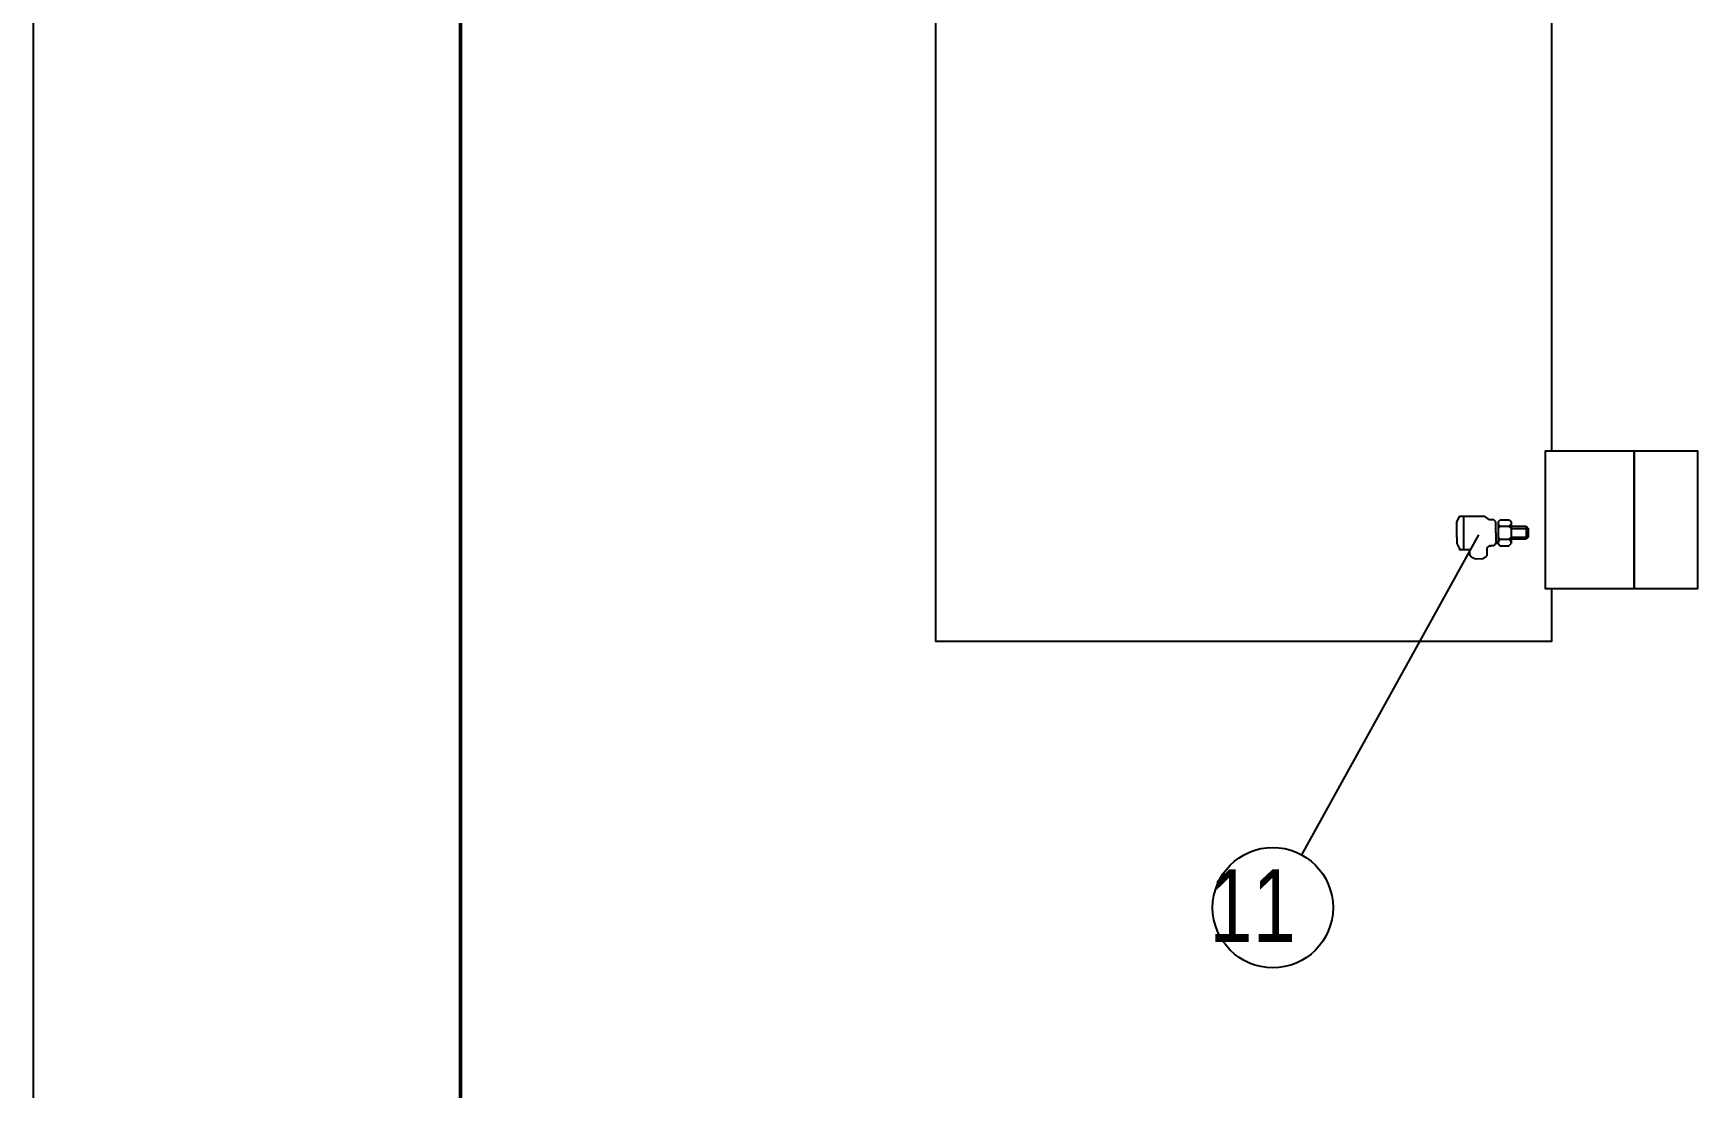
# Model space of a CAD drawing. Header units: millimetres. Extents: x 14764 to 253586, y -11609 to 135872.
# Drawn here: x 246553 to 247660, y 131843 to 132544 of the extents above; entities that cross this region are included whole.
import ezdxf

# ---------------------------------------------------------------- set-up
doc = ezdxf.new("R2010")
doc.units = ezdxf.units.MM
doc.header["$LTSCALE"] = 23.1
doc.layers.get('0').update_dxf_attribs({"linetype": 'CONTINUOUS'})
doc.layers.add('标注、文本', color=3, linetype='CONTINUOUS', lineweight=25)
doc.layers.add('粗实线', color=7, linetype='CONTINUOUS', lineweight=50)
doc.styles.get("Standard").update_dxf_attribs({"font": 'txt', "width": 0.8})

msp = doc.modelspace()

# ---------------------------------------------------------------- linework, layer by layer
at = {"color": 0, "linetype": 'ByBlock', "lineweight": 25}
msp.add_line((247617.8664, 132266.4468), (247617.8664, 132175.0068), dxfattribs=at)
at = {"color": 0, "linetype": 'ByBlock', "lineweight": 25, "ltscale": 10}
for p, q in [((247499.8277, 132219.2928), (247501.7631, 132223.1636)), ((247504.1477, 132223.1636), (247504.1477, 132204.3946)), ((247521.4277, 132220.7328), (247518.2333, 132223.1287)), ((247499.8277, 132208.9911), (247499.8277, 132219.2928)), ((247504.1477, 132215.1946), (247504.1477, 132212.4946)), ((247504.1477, 132209.7946), (247504.1477, 132207.0946)), ((247524.3077, 132220.7328), (247521.4277, 132220.7328)), ((247525.7477, 132219.2928), (247524.3077, 132220.7328)), ((247525.7477, 132212.0928), (247525.7477, 132219.2928)), ((247525.7477, 132212.0928), (247525.7477, 132204.8928)), ((247527.1877, 132219.2928), (247528.6277, 132220.7328)), ((247527.1877, 132219.2928), (247527.1877, 132212.3584)), ((247527.1877, 132217.8528), (247528.6277, 132216.4128)), ((247527.1877, 132212.3584), (247527.1877, 132204.8928)), ((247528.6277, 132216.4128), (247527.4095, 132215.1946)), ((247528.6277, 132220.7328), (247534.3877, 132220.7328)), ((247528.6277, 132216.4128), (247530.4277, 132216.4128)), ((247530.4277, 132216.4128), (247534.3877, 132216.4128)), ((247534.3877, 132220.7328), (247535.8277, 132219.2928)), ((247535.8277, 132217.8528), (247534.3877, 132216.4128)), ((247534.3877, 132216.4128), (247535.8277, 132214.9728)), ((247535.8277, 132219.2928), (247535.8277, 132215.1946)), ((247535.8277, 132216.4128), (247545.9077, 132216.4128)), ((247535.8277, 132214.9728), (247535.8277, 132211.6703)), ((247535.8277, 132214.9728), (247547.3477, 132214.9728)), ((247535.8277, 132211.6703), (247535.8277, 132204.8928)), ((247545.9077, 132216.4128), (247547.3477, 132214.9728)), ((247545.9077, 132216.4128), (247545.9077, 132212.0928)), ((247545.9077, 132212.0951), (247545.9077, 132207.7728)), ((247547.3477, 132214.9728), (247547.3477, 132212.0928)), ((247547.3477, 132211.8757), (247547.3477, 132209.2128)), ((247499.8277, 132208.9911), (247499.8277, 132204.8928)), ((247499.8277, 132207.0946), (247499.8277, 132204.8887)), ((247499.8277, 132204.8928), (247501.7631, 132201.0221)), ((247499.8277, 132204.8887), (247500.0748, 132204.3946)), ((247501.4248, 132201.6946), (247501.7631, 132201.0179)), ((247504.1477, 132204.3946), (247504.1477, 132201.0179)), ((247508.4677, 132197.4551), (247508.4677, 132201.0323)), ((247519.9877, 132202.0128), (247521.4277, 132203.4528)), ((247519.9877, 132197.4551), (247519.9877, 132202.0128)), ((247519.9877, 132201.529), (247519.9877, 132202.0128)), ((247521.4277, 132203.4528), (247522.3277, 132203.4528)), ((247524.3077, 132203.4528), (247521.4277, 132203.4528)), ((247525.7477, 132204.8928), (247524.3077, 132203.4528)), ((247525.0277, 132204.1728), (247525.6147, 132204.7597)), ((247527.1877, 132204.8928), (247525.7477, 132204.8928)), ((247527.1877, 132206.3328), (247528.6277, 132207.7728)), ((247527.9495, 132207.0946), (247527.1877, 132206.3328)), ((247527.1877, 132204.8928), (247527.1877, 132206.3328)), ((247527.1877, 132204.8928), (247528.6277, 132203.4528)), ((247527.7277, 132204.3528), (247527.1877, 132204.8928)), ((247528.6277, 132207.7728), (247527.4095, 132208.9911)), ((247528.6277, 132207.7728), (247530.4277, 132207.7728)), ((247528.6277, 132203.4528), (247534.3877, 132203.4528)), ((247530.4277, 132207.7728), (247534.3877, 132207.7728)), ((247535.8277, 132209.2128), (247534.3877, 132207.7728)), ((247534.3877, 132207.7728), (247535.8277, 132206.3328)), ((247534.3877, 132203.4528), (247535.8277, 132204.8928)), ((247535.8277, 132209.5898), (247535.8277, 132209.2128)), ((247535.8277, 132209.2128), (247547.3477, 132209.2128)), ((247535.8277, 132204.8928), (247535.8277, 132208.9911)), ((247545.9077, 132207.7728), (247535.8277, 132207.7728)), ((247547.3477, 132209.2128), (247545.9077, 132207.7728))]:
    msp.add_line(p, q, dxfattribs=at)
at = {"color": 0, "linetype": 'ByBlock', "lineweight": 25, "ltscale": 1.5}
for p, q in [((247501.6277, 132223.1636), (247511.5277, 132223.1428)), ((247511.5277, 132223.1428), (247518.2333, 132223.1287)), ((247501.6277, 132201.0179), (247508.4677, 132201.0323))]:
    msp.add_line(p, q, dxfattribs=at)
at = {"color": 1}
msp.add_line((247396.7457, 131997.7554), (247514.3581, 132210.6913), dxfattribs=at)
at = {"color": 0, "linetype": 'ByBlock', "lineweight": 25, "ltscale": 0.5}
for p, q in [((247508.4876, 132197.4737), (247508.4867, 132197.4551)), ((247508.4867, 132197.4551), (247508.4876, 132197.4365)), ((247508.5473, 132197.7314), (247508.4876, 132197.4737)), ((247508.4876, 132197.4365), (247508.5494, 132197.1695)), ((247508.5494, 132197.1695), (247508.722, 132196.8104)), ((247508.722, 132196.8104), (247509.0113, 132196.4301)), ((247509.0113, 132196.4301), (247509.2969, 132196.1549)), ((247509.2969, 132196.1549), (247509.8412, 132195.7556)), ((247509.8412, 132195.7556), (247510.5727, 132195.3593)), ((247510.5727, 132195.3593), (247511.3999, 132195.0408)), ((247511.3999, 132195.0408), (247512.7867, 132194.7206)), ((247512.7867, 132194.7206), (247517.0556, 132195.0408)), ((247517.0556, 132195.0408), (247517.8828, 132195.3593)), ((247517.8828, 132195.3593), (247518.6143, 132195.7556)), ((247518.6143, 132195.7556), (247519.1586, 132196.1549)), ((247519.1586, 132196.1549), (247519.4442, 132196.4301)), ((247519.4442, 132196.4301), (247519.7334, 132196.8104)), ((247519.7334, 132196.8104), (247519.9061, 132197.1695)), ((247519.9061, 132197.1695), (247519.9679, 132197.4365)), ((247519.9679, 132197.4737), (247519.9082, 132197.7314)), ((247519.9688, 132197.4551), (247519.9679, 132197.4737)), ((247519.9679, 132197.4365), (247519.9688, 132197.4551))]:
    msp.add_line(p, q, dxfattribs=at)
for points in [[(247153.0635, 132839.509), (247153.0635, 132140.0759), (247563.0635, 132140.0759), (247563.0635, 132175.0068)], [(247563.0635, 132266.4468), (247563.0635, 132746.5498)]]:
    msp.add_lwpolyline(points, dxfattribs=at)
at = {"color": 0, "linetype": 'ByBlock', "lineweight": 25}
msp.add_lwpolyline([(247617.8664, 132266.4468), (247558.5705, 132266.4468), (247558.5705, 132175.0068), (247617.8664, 132175.0068)], close=True, dxfattribs=at)
msp.add_lwpolyline([(247573.6264, 132175.0068), (247660.0264, 132175.0068), (247660.0264, 132266.4468), (247573.6264, 132266.4468)], dxfattribs=at)
at = {"color": 1}
msp.add_circle((247377.3866, 131962.706), 40.0405, dxfattribs=at)
at = {"layer": '标注、文本'}
msp.add_line((246552.835, 133511.0428), (246552.835, 130135.0113), dxfattribs=at)
at = {"layer": '粗实线'}
msp.add_line((246837.0127, 133454.2072), (246837.0127, 130191.8468), dxfattribs=at)

# ---------------------------------------------------------------- texts
at = {"color": 3, "linetype": 'Continuous', "insert": (247392.7232, 131988.2881), "char_height": 48.384, "width": 38.7072, "attachment_point": 3, "line_spacing_factor": 0.9}
msp.add_mtext('11', dxfattribs=at)

doc.saveas('drawing.dxf')
